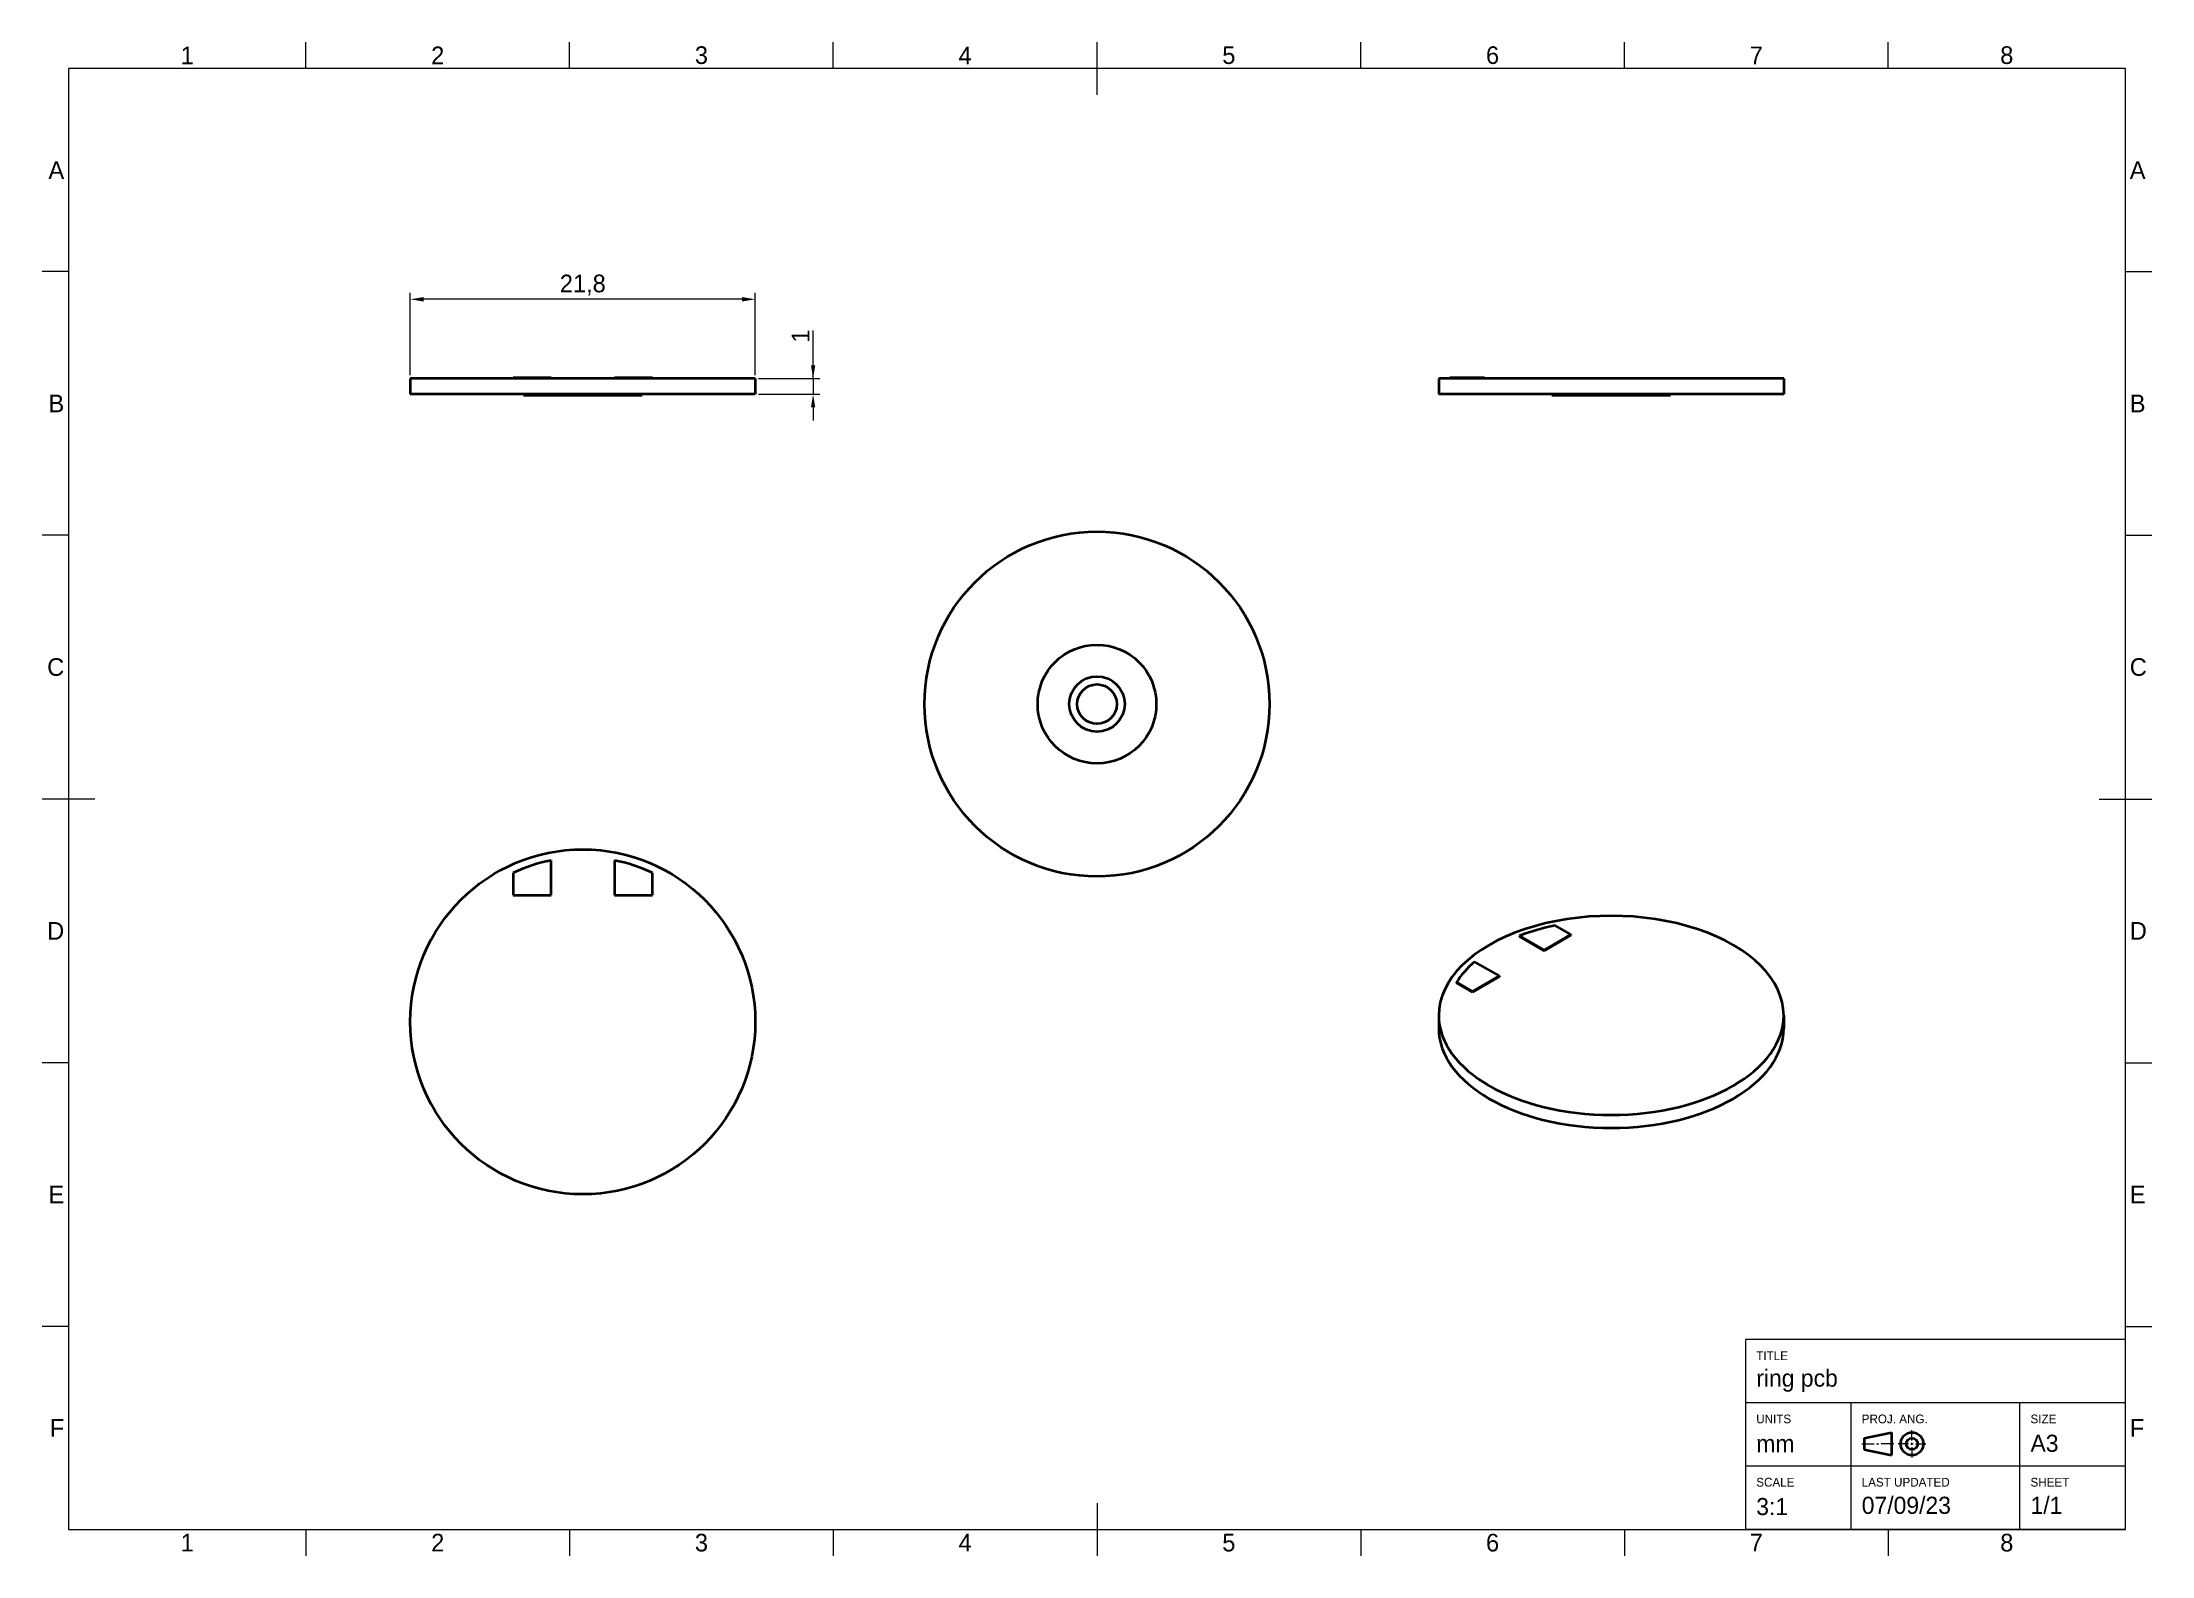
# Model space of a CAD drawing. Header units: millimetres. Extents: x 15 to 415, y 5 to 292.
import ezdxf

# ---------------------------------------------------------------- set-up
doc = ezdxf.new("R2010")
doc.units = ezdxf.units.MM
for name, color, linetype in [('Annotations', 7, 'Continuous'), ('Border', 7, 'Continuous'), ('Geometries', 7, 'Continuous')]:
    doc.layers.add(name, color=color, linetype=linetype)
doc.styles.add('Shapr0', font='txt', dxfattribs={"height": 3.3495})
doc.styles.add('Shapr1', font='txt', dxfattribs={"height": 3.3495})
doc.styles.add('Shapr2', font='txt', dxfattribs={"height": 3.3495})
doc.dimstyles.new('ISO-25', dxfattribs={"dimtxt": 2.5, "dimasz": 2.5, "dimexe": 1.25, "dimexo": 0.625, "dimtad": 1, "dimtxsty": 'Standard', "dimcen": 2.5, "dimadec": 0, "dimazin": 0, "dimtfac": 1, "dimtmove": 0, "dimatfit": 3, "dimfxl": 1, "dimarcsym": 0})

# ---------------------------------------------------------------- blocks, each defined once
blk = doc.blocks.new('*D2')
at = {"layer": 'Annotations', "color": 0, "linetype": 'Continuous', "lineweight": 15}
for p, q in [((161.17, 228.25), (161.17, 237.36)), ((161.17, 230.75), (161.17, 233.25)), ((150.82, 228.25), (162.42, 228.25)), ((161.17, 228.25), (161.17, 225.25)), ((150.82, 225.25), (162.42, 225.25)), ((161.17, 222.75), (161.17, 220.25))]:
    blk.add_line(p, q, dxfattribs=at)
at = {"layer": 'Annotations', "color": 0}
for points in [[(160.76, 230.75), (161.59, 230.75), (161.17, 228.25)], [(161.59, 222.75), (160.76, 222.75), (161.17, 225.25)]]:
    blk.add_solid(points, dxfattribs=at)
at = {"layer": 'Defpoints', "color": 0}
for p in [(150.2, 228.25), (150.2, 225.25), (161.17, 225.25)]:
    blk.add_point(p, dxfattribs=at)
at = {"layer": 'Annotations', "color": 0, "lineweight": 15, "insert": (158.8, 236.26), "char_height": 3.349, "attachment_point": 5, "rotation": 90, "style": 'Shapr2'}
blk.add_mtext('\\A1;1', dxfattribs=at)
blk = doc.blocks.new('*D3')
at = {"layer": 'Annotations', "color": 0, "linetype": 'Continuous', "lineweight": 15}
for p, q in [((84.8, 228.88), (84.8, 244.5)), ((150.2, 228.88), (150.2, 244.5)), ((147.7, 243.25), (87.3, 243.25))]:
    blk.add_line(p, q, dxfattribs=at)
at = {"layer": 'Annotations', "color": 0}
for points in [[(87.3, 243.67), (87.3, 242.83), (84.8, 243.25)], [(147.7, 242.83), (147.7, 243.67), (150.2, 243.25)]]:
    blk.add_solid(points, dxfattribs=at)
at = {"layer": 'Defpoints', "color": 0}
for p in [(84.8, 243.25), (84.8, 228.25), (150.2, 228.25)]:
    blk.add_point(p, dxfattribs=at)
at = {"layer": 'Annotations', "color": 0, "lineweight": 15, "insert": (117.5, 245.94), "char_height": 3.349, "attachment_point": 5, "style": 'Shapr2'}
blk.add_mtext('\\A1;21,8', dxfattribs=at)
blk = doc.blocks.new('*U4')
at = {"layer": 'Border', "linetype": 'Continuous', "lineweight": 15}
for p, q in [((410, 46), (338, 46)), ((338, 10), (338, 46)), ((410, 10), (410, 46)), ((410, 34), (338, 34)), ((358, 10), (358, 34)), ((390, 10), (390, 34)), ((369.53, 26.88), (369.53, 28.83)), ((360, 26.23), (362.38, 26.23)), ((362.82, 26.23), (363.25, 26.23)), ((366.07, 26.23), (363.68, 26.23)), ((368.88, 26.23), (366.93, 26.23)), ((369.32, 26.23), (369.75, 26.23)), ((369.53, 26.02), (369.53, 26.45)), ((369.53, 25.58), (369.53, 23.63)), ((370.18, 26.23), (372.13, 26.23)), ((410, 22), (338, 22)), ((410, 10), (338, 10))]:
    blk.add_line(p, q, dxfattribs=at)
at = {"layer": 'Border', "linetype": 'Continuous', "lineweight": 40}
for p, q in [((360.43, 27.32), (365.63, 28.4)), ((365.63, 28.4), (365.63, 24.07)), ((360.43, 27.32), (360.43, 25.15)), ((360.43, 25.15), (365.63, 24.07))]:
    blk.add_line(p, q, dxfattribs=at)
for radius in [2.17, 1.08]:
    blk.add_circle((369.53, 26.23), radius, dxfattribs=at)

msp = doc.modelspace()

# ---------------------------------------------------------------- linework, layer by layer
at = {"layer": 'Border', "linetype": 'Continuous', "lineweight": 15}
for p, q in [((65, 287), (65, 292)), ((115, 287), (115, 292)), ((165, 287), (165, 292)), ((215, 282), (215, 292)), ((265, 287), (265, 292)), ((315, 287), (315, 292)), ((365, 287), (365, 292)), ((410, 287), (20, 287)), ((20, 287), (20, 10)), ((410, 10), (410, 287)), ((20, 248.5), (15, 248.5)), ((410, 248.5), (415, 248.5)), ((20, 198.5), (15, 198.5)), ((410, 198.5), (415, 198.5)), ((25, 148.5), (15, 148.5)), ((405, 148.5), (415, 148.5)), ((20, 98.5), (15, 98.5)), ((410, 98.5), (415, 98.5)), ((20, 48.5), (15, 48.5)), ((410, 48.5), (415, 48.5)), ((215, 15), (215, 5)), ((20, 10), (410, 10)), ((65, 10), (65, 5)), ((115, 10), (115, 5)), ((165, 10), (165, 5)), ((265, 10), (265, 5)), ((315, 10), (315, 5)), ((365, 10), (365, 5))]:
    msp.add_line(p, q, dxfattribs=at)
at = {"layer": 'Geometries', "linetype": 'Continuous', "lineweight": 40}
for p, q in [((104.3, 228.25), (84.8, 228.25)), ((84.8, 228.25), (84.8, 225.25)), ((104.3, 228.4), (111.5, 228.4)), ((104.3, 228.4), (104.3, 228.25)), ((111.5, 228.25), (104.3, 228.25)), ((111.5, 228.4), (111.5, 228.25)), ((111.5, 228.4), (111.5, 228.25)), ((123.5, 228.25), (111.5, 228.25)), ((123.5, 228.4), (130.7, 228.4)), ((123.5, 228.4), (123.5, 228.25)), ((130.7, 228.25), (123.5, 228.25)), ((130.7, 228.4), (130.7, 228.25)), ((130.7, 228.4), (130.7, 228.25)), ((150.2, 228.25), (130.7, 228.25)), ((150.2, 228.25), (150.2, 225.25)), ((281.882, 228.25), (279.8, 228.25)), ((279.8, 228.25), (279.8, 225.25)), ((281.882, 228.4), (281.882, 228.25)), ((281.882, 228.4), (284.23, 228.4)), ((284.23, 228.25), (281.882, 228.25)), ((284.23, 228.4), (288.5, 228.4)), ((284.23, 228.4), (284.23, 228.25)), ((288.5, 228.25), (284.23, 228.25)), ((288.5, 228.4), (288.5, 228.25)), ((288.5, 228.4), (288.5, 228.25)), ((345.2, 228.25), (288.5, 228.25)), ((345.2, 228.25), (345.2, 225.25)), ((106.25, 225.25), (84.8, 225.25)), ((128.75, 225.25), (106.25, 225.25)), ((106.25, 225.25), (106.25, 225.1)), ((106.25, 225.1), (128.75, 225.1)), ((150.2, 225.25), (128.75, 225.25)), ((128.75, 225.25), (128.75, 225.1)), ((301.25, 225.25), (279.8, 225.25)), ((323.75, 225.25), (301.25, 225.25)), ((301.25, 225.25), (301.25, 225.1)), ((301.25, 225.1), (323.75, 225.1)), ((323.75, 225.25), (323.75, 225.1)), ((345.2, 225.25), (323.75, 225.25)), ((111.5, 130.25), (111.5, 136.868)), ((123.5, 136.868), (123.5, 130.25)), ((104.3, 134.52), (104.3, 130.25)), ((130.7, 130.25), (130.7, 134.52)), ((104.3, 130.25), (111.5, 130.25)), ((123.5, 130.25), (130.7, 130.25)), ((304.863, 122.784), (301.844, 124.527)), ((295.093, 122.546), (299.772, 119.845)), ((295.093, 122.546), (295.093, 122.424)), ((295.093, 122.424), (299.772, 119.722)), ((299.772, 119.845), (304.863, 122.784)), ((299.772, 119.722), (304.863, 122.662)), ((304.863, 122.784), (304.863, 122.662)), ((291.287, 114.946), (286.607, 117.647)), ((299.772, 119.845), (299.772, 119.722)), ((283.176, 113.75), (283.176, 113.627)), ((283.176, 113.75), (286.196, 112.006)), ((283.176, 113.627), (286.196, 111.884)), ((286.196, 112.006), (291.287, 114.946)), ((286.196, 111.884), (291.287, 114.823)), ((286.196, 112.006), (286.196, 111.884)), ((291.287, 114.946), (291.287, 114.823)), ((279.8, 107.475), (279.8, 105.025)), ((345.2, 107.475), (345.2, 105.025))]:
    msp.add_line(p, q, dxfattribs=at)
for centre, radius in [((215, 166.5), 32.7), ((215, 166.5), 11.25), ((215, 166.5), 5.25), ((215, 166.5), 3.75), ((117.5, 106.25), 32.7)]:
    msp.add_circle(centre, radius, dxfattribs=at)
for start, end in [(101.08746, 115.02897), (64.97097, 78.91248)]:
    msp.add_arc((117.5, 106.25), 31.2, start, end, dxfattribs=at)
for centre, major_axis, start_param, end_param in [((312.5, 107.475), (32.7, 0), 0, 3.1415927), ((312.5, 107.597), (-31.2, 0), 5.0609482, 5.3042734), ((312.5, 107.597), (-31.2, 0), 5.6912998, 5.934625), ((312.5, 107.475), (32.7, 0), 3.1415927, 6.2831853), ((312.5, 105.025), (32.7, 0), 3.1415927, 6.2831853)]:
    msp.add_ellipse(centre, major_axis=major_axis, ratio=0.5773503, start_param=start_param, end_param=end_param, dxfattribs=at)

# ---------------------------------------------------------------- block references
msp.add_blockref('*U4', (0, 0))

# ---------------------------------------------------------------- texts
at = {"layer": 'Border', "linetype": 'Continuous', "lineweight": 15, "char_height": 3.349, "width": 3.3495, "style": 'Shapr0'}
for s, insert, attachment_point in [('1', (42.5, 287.825), 8), ('2', (90, 287.825), 8), ('3', (140, 287.825), 8), ('4', (190, 287.825), 8), ('5', (240, 287.825), 8), ('6', (290, 287.825), 8), ('7', (340, 287.825), 8), ('8', (387.5, 287.825), 8), ('A', (19.175, 267.75), 6), ('A', (410.825, 267.75), 4), ('B', (19.175, 223.5), 6), ('B', (410.825, 223.5), 4), ('C', (19.175, 173.5), 6), ('C', (410.825, 173.5), 4), ('D', (19.175, 123.5), 6), ('D', (410.825, 123.5), 4), ('E', (19.175, 73.5), 6), ('E', (410.825, 73.5), 4), ('F', (19.175, 29.25), 6), ('F', (410.825, 29.25), 4), ('1', (42.5, 9.175), 2), ('2', (90, 9.175), 2), ('3', (140, 9.175), 2), ('4', (190, 9.175), 2), ('5', (240, 9.175), 2), ('6', (290, 9.175), 2), ('7', (340, 9.175), 2), ('8', (387.5, 9.175), 2)]:
    msp.add_mtext(s, dxfattribs=dict(at, insert=insert, attachment_point=attachment_point))
at = {"layer": 'Border', "linetype": 'Continuous', "lineweight": 15, "attachment_point": 1, "style": 'Shapr1'}
for s, insert, char_height in [('TITLE', (340, 43.75), 1.65), ('ring pcb', (340, 40.32), 3.25), ('UNITS', (340, 31.783), 1.65), ('PROJ. ANG.', (360, 31.783), 1.65), ('A3', (392, 27.965), 3.25), ('SIZE', (392, 31.783), 1.65), ('mm', (340, 27.9), 3.25), ('SCALE', (340, 19.783), 1.65), ('3:1', (340, 15.965), 3.25), ('07/09/23', (360, 16.204), 3.25), ('LAST UPDATED', (360, 19.783), 1.65), ('SHEET', (392, 19.783), 1.65), ('1/1', (392, 16.204), 3.25)]:
    msp.add_mtext(s, dxfattribs=dict(at, insert=insert, char_height=char_height))

# ---------------------------------------------------------------- dimensions: what is measured, and where the dimension line sits
at = {"layer": 'Annotations', "linetype": 'Continuous', "lineweight": 15}
dim = msp.add_linear_dim(base=(84.8, 243.25), p1=(150.2, 228.25), p2=(84.8, 228.25), dimstyle='ISO-25', override={"dimscale": 1, "dimgap": 0.7, "dimdec": 2, "dimlfac": 0.333333, "dimrnd": 0.01, "dimzin": 8, "dimdsep": 44, "dimtxsty": 'Shapr2', "dimse1": 0, "dimse2": 0, "dimadec": 2, "dimtol": 0, "dimlim": 0, "dimtp": 0, "dimtm": 0, "dimtfac": 0.6, "dimtdec": 8, "dimfrac": 2, "dimtolj": 1, "dimlwd": 15, "dimlwe": 15}, dxfattribs=at)
dim.commit()
dim.dimension.update_dxf_attribs({"geometry": '*D3', "text_midpoint": (117.5, 243.25), "dimtype": 160})
dim = msp.add_linear_dim(base=(161.172, 225.25), p1=(150.2, 228.25), p2=(150.2, 225.25), angle=90, dimstyle='ISO-25', override={"dimscale": 1, "dimgap": 0.7, "dimdec": 2, "dimlfac": 0.333333, "dimrnd": 0.01, "dimzin": 8, "dimdsep": 44, "dimtxsty": 'Shapr2', "dimse1": 0, "dimse2": 0, "dimadec": 2, "dimtol": 0, "dimlim": 0, "dimtp": 0, "dimtm": 0, "dimtfac": 0.6, "dimtdec": 8, "dimfrac": 2, "dimtolj": 1, "dimlwd": 15, "dimlwe": 15}, dxfattribs=at)
dim.commit()
dim.dimension.update_dxf_attribs({"geometry": '*D2', "text_midpoint": (161.172, 236.259), "dimtype": 160})

doc.saveas('drawing.dxf')
